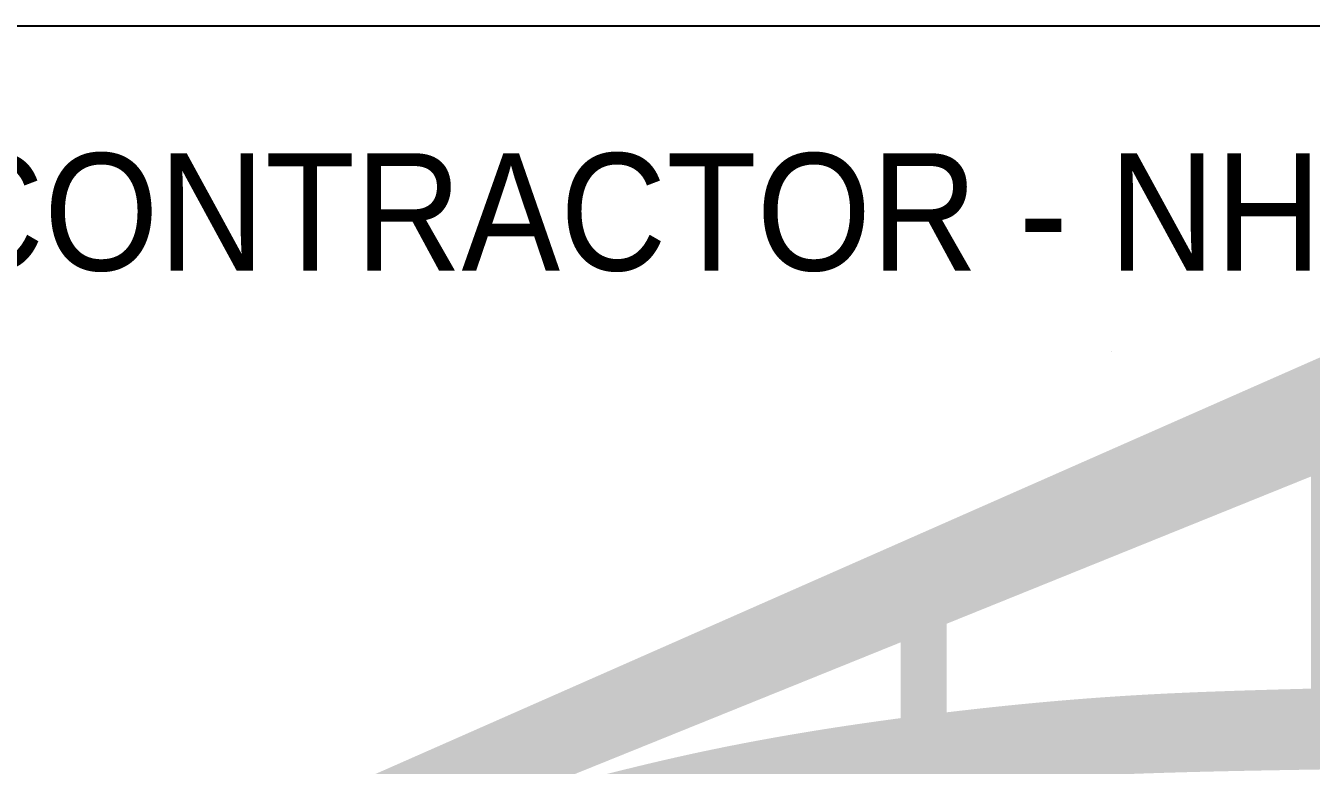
# Model space of a CAD drawing. Header units: inches. Extents: x 2 to 32666, y -5537 to 22.
# Drawn here: x 15027.64 to 15047.37, y -4500.07 to -4488.71 of the extents above; entities that cross this region are included whole.
import ezdxf
from ezdxf.enums import TextEntityAlignment as Align

# ---------------------------------------------------------------- set-up
doc = ezdxf.new("R2010")
doc.units = ezdxf.units.IN
doc.header["$MEASUREMENT"] = 0
doc.layers.add('2H-vua', color=2, linetype='Continuous', lineweight=20)
doc.layers.add('3', color=3, linetype='Continuous')
doc.layers.add('BAO KHUNG', color=31, linetype='Continuous')
doc.layers.add('Cover text', color=7, linetype='Continuous', true_color=0x52370f)
doc.styles.get("Standard").update_dxf_attribs({"font": 'arial.ttf'})
doc.styles.add('TIEU DE', font='Vharialn.ttf')

# ---------------------------------------------------------------- blocks, each defined once
blk = doc.blocks.new('logo cpt')
at = {"layer": '2H-vua', "ltscale": 2}
h = blk.add_hatch(color=1, dxfattribs=at)
h.dxf.hatch_style = 1
edge = h.paths.add_edge_path()
edge.add_line((0, 0), (-59.277, -26.155))
edge.add_spline(control_points=[(-59.277, -26.155), (-59.307, -26.168), (-59.368, -26.193), (-59.374, -26.259), (-59.377, -26.292)], knot_values=[0, 0, 0, 0, 0.090528, 0.18293, 0.18293, 0.18293, 0.18293], degree=3, periodic=0)
edge.add_line((-59.377, -26.292), (-59.377, -28.414))
edge.add_spline(control_points=[(-59.377, -28.414), (-59.375, -28.438), (-59.371, -28.481), (-59.327, -28.53), (-59.27, -28.556), (-59.231, -28.544), (-59.213, -28.539)], knot_values=[0, 0, 0, 0, 0.068206, 0.126958, 0.189177, 0.244498, 0.244498, 0.244498, 0.244498], degree=3, periodic=0)
edge.add_line((-59.213, -28.539), (-57.353, -27.728))
edge.add_line((-57.353, -27.728), (-55.983, -27.156))
edge.add_line((-55.983, -27.156), (-54.903, -26.723))
edge.add_line((-54.903, -26.723), (-53.897, -26.328))
edge.add_line((-53.897, -26.328), (-52.38, -25.752))
edge.add_line((-52.38, -25.752), (-50.19, -24.97))
edge.add_line((-50.19, -24.97), (-49.016, -24.576))
edge.add_line((-49.016, -24.576), (-47.952, -24.226))
edge.add_line((-47.952, -24.226), (-46.167, -23.671))
edge.add_line((-46.167, -23.671), (-44.707, -23.241))
edge.add_line((-44.707, -23.241), (-43.013, -22.77))
edge.add_spline(control_points=[(-43.013, -22.77), (-40.847, -22.235), (-35.088, -20.813), (-24.452, -19.2), (-12.26, -18.036), (-3.723, -17.898), (0, -17.838)], knot_values=[0, 0, 0, 0, 6.689632, 17.790922, 32.231173, 43.398154, 43.398154, 43.398154, 43.398154], degree=3, periodic=0)
edge.add_spline(control_points=[(0, -17.838), (3.723, -17.898), (12.26, -18.036), (24.452, -19.2), (35.088, -20.813), (40.847, -22.235), (43.013, -22.77)], knot_values=[0, 0, 0, 0, 11.166981, 25.607232, 36.708522, 43.398154, 43.398154, 43.398154, 43.398154], degree=3, periodic=0)
edge.add_line((43.013, -22.77), (44.707, -23.241))
edge.add_line((44.707, -23.241), (46.167, -23.671))
edge.add_line((46.167, -23.671), (47.952, -24.226))
edge.add_line((47.952, -24.226), (49.016, -24.576))
edge.add_line((49.016, -24.576), (50.19, -24.97))
edge.add_line((50.19, -24.97), (52.38, -25.752))
edge.add_line((52.38, -25.752), (53.897, -26.328))
edge.add_line((53.897, -26.328), (54.903, -26.723))
edge.add_line((54.903, -26.723), (55.983, -27.156))
edge.add_line((55.983, -27.156), (57.353, -27.728))
edge.add_line((57.353, -27.728), (59.213, -28.539))
edge.add_spline(control_points=[(59.213, -28.539), (59.231, -28.544), (59.27, -28.556), (59.327, -28.53), (59.371, -28.481), (59.375, -28.438), (59.377, -28.414)], knot_values=[0, 0, 0, 0, 0.055322, 0.11754, 0.176292, 0.244498, 0.244498, 0.244498, 0.244498], degree=3, periodic=0)
edge.add_line((59.377, -28.414), (59.377, -26.292))
edge.add_spline(control_points=[(59.377, -26.292), (59.374, -26.259), (59.368, -26.193), (59.307, -26.168), (59.277, -26.155)], knot_values=[0, 0, 0, 0, 0.092401, 0.18293, 0.18293, 0.18293, 0.18293], degree=3, periodic=0)
edge.add_line((59.277, -26.155), (0, 0))
edge = h.paths.add_edge_path(flags=16)
edge.add_line((0.997, -5.35), (16.528, -11.63))
edge.add_line((16.528, -11.63), (16.528, -15.41))
edge.add_spline(control_points=[(16.528, -15.41), (13.874, -15.092), (8.705, -14.606), (3.515, -14.466), (0.997, -14.398)], knot_values=[18.676889, 18.676889, 18.676889, 18.676889, 26.68916, 34.246708, 34.246708, 34.246708, 34.246708], degree=3, periodic=0)
edge.add_line((0.997, -14.398), (0.997, -5.35))
edge = h.paths.add_edge_path(flags=16)
edge.add_line((-0.997, -5.35), (-0.997, -14.398))
edge.add_spline(control_points=[(-0.997, -14.398), (-3.515, -14.466), (-8.705, -14.606), (-13.874, -15.092), (-16.528, -15.41)], knot_values=[18.676889, 18.676889, 18.676889, 18.676889, 26.234437, 34.246708, 34.246708, 34.246708, 34.246708], degree=3, periodic=0)
edge.add_line((-16.528, -15.41), (-16.528, -11.63))
edge.add_line((-16.528, -11.63), (-0.997, -5.35))
edge = h.paths.add_edge_path(flags=16)
edge.add_line((18.495, -12.426), (34.834, -19.033))
edge.add_spline(control_points=[(34.834, -19.033), (32.364, -18.379), (26.982, -16.955), (21.483, -16.054), (18.495, -15.658)], knot_values=[0, 0, 0, 0, 7.661393, 16.695244, 16.695244, 16.695244, 16.695244], degree=3, periodic=0)
edge.add_line((18.495, -15.658), (18.495, -12.426))
edge = h.paths.add_edge_path(flags=16)
edge.add_line((-18.495, -12.426), (-18.495, -15.658))
edge.add_spline(control_points=[(-18.495, -15.658), (-21.483, -16.054), (-26.982, -16.955), (-32.364, -18.379), (-34.834, -19.033)], knot_values=[0, 0, 0, 0, 9.033851, 16.695244, 16.695244, 16.695244, 16.695244], degree=3, periodic=0)
edge.add_line((-34.834, -19.033), (-18.495, -12.426))
blk = doc.blocks.new('kt kien truc 1')
blk.add_line((178.543, 50.8), (178.543, 50.802))
at = {"layer": 'BAO KHUNG', "color": 7}
blk.add_lwpolyline([(144.951, 55.81), (285.801, 55.81), (285.801, 10.81), (144.951, 10.81)], close=True, dxfattribs=at)
at = {"layer": '2H-vua', "xscale": 0.36, "yscale": 0.36, "zscale": 0.36}
blk.add_blockref('logo cpt', (181.957, 50.814), dxfattribs=at)
at = {"layer": 'BAO KHUNG', "color": 7, "linetype": 'Continuous', "width": 0.9}
blk.add_text('STEEL CONTRACTOR - NHÀ THẦU KẾT CẤU THÉP', height=1.8, dxfattribs=at).set_placement((152.72, 52.051))
at = {"layer": 'Cover text', "ltscale": 0.5, "style": 'TIEU DE'}
for tag, p in [('STT', (555.048, 15.579)), ('TENBANVE', (45.93, 14.603))]:
    blk.add_attdef(tag, text='', height=2, dxfattribs=at).set_placement(p, align=Align.MIDDLE_CENTER)

msp = doc.modelspace()

# ---------------------------------------------------------------- block references
at = {"layer": '3'}
msp.add_blockref('kt kien truc 1', (14865.7695, -4544.5249), dxfattribs=at)

doc.saveas('drawing.dxf')
